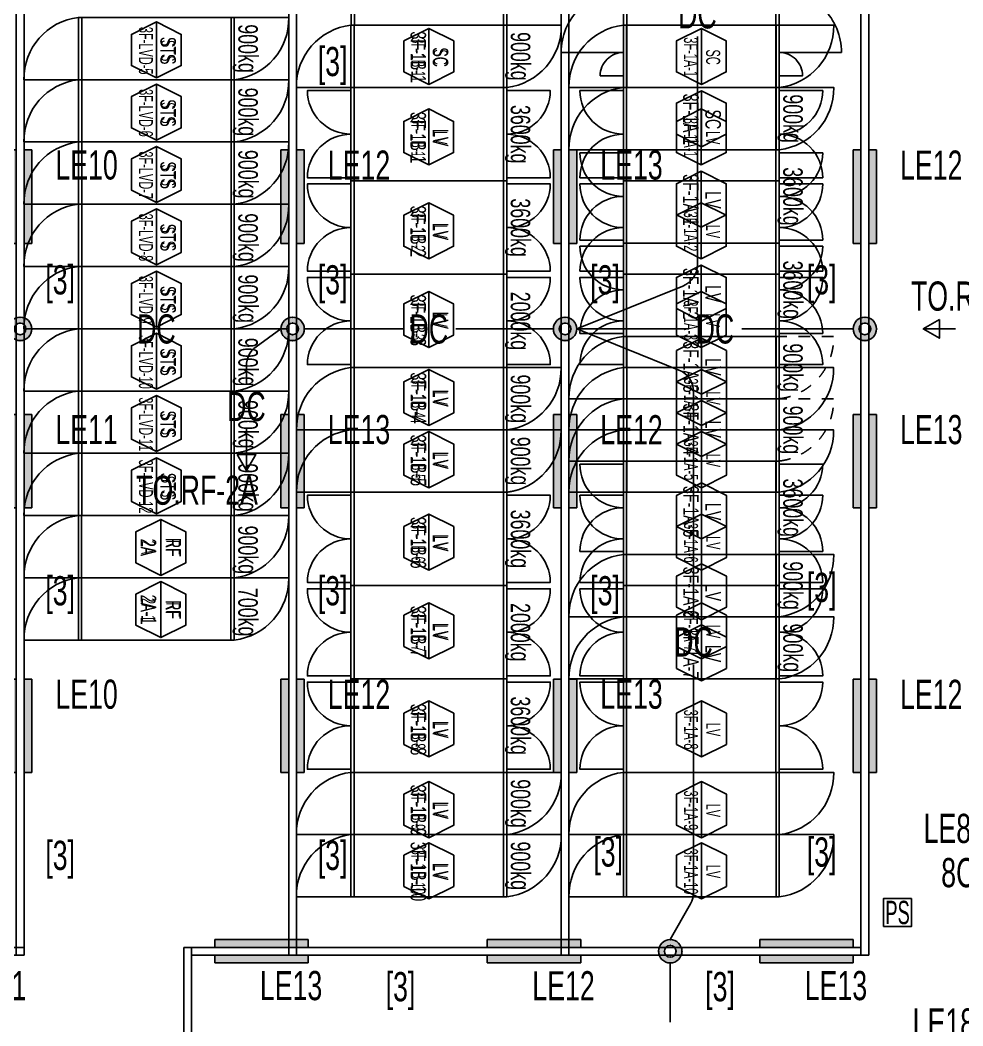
# Model space of a CAD drawing. Header units: millimetres. Extents: x 86947 to 500447, y -530175 to 1059536.
# Drawn here: x 122703 to 134813, y 483048 to 495971 of the extents above; entities that cross this region are included whole.
import ezdxf
from ezdxf.enums import TextEntityAlignment as Align

# ---------------------------------------------------------------- set-up
doc = ezdxf.new("R2010")
doc.units = ezdxf.units.MM
doc.header["$LTSCALE"] = 150
doc.linetypes.add('D1', pattern=[3, 1, -1, 1])
for name, color, linetype in [('------03 Lighting Fixture', 3, 'Continuous'), ('------04 Lighting Switch', 2, 'Continuous'), ('-----25 Emergency Lighting Embeded Wire in Ceiling or Wall', 1, 'Continuous'), ('-----28 Race Way', 1, 'Continuous'), ('-----33 Equipment', 5, 'Continuous'), ('-----36 Dimension', 1, 'Continuous')]:
    doc.layers.add(name, color=color, linetype=linetype)
doc.styles.add('ELEC', font='Dotum.ttf')

# ---------------------------------------------------------------- blocks, each defined once
blk = doc.blocks.new('D01')
at = {"linetype": 'Continuous'}
blk.add_circle((0, 0), 150, dxfattribs=at)
for p in [(0, 150), (-150, 0), (150, 0), (0, -150)]:
    blk.add_point(p)
blk = doc.blocks.new('E01')
h = blk.add_hatch(color=256)
edge = h.paths.add_edge_path(flags=17)
edge.add_arc((0, 0), 75, 0, 360)
edge = h.paths.add_edge_path()
edge.add_arc((0, 0), 150, 0, 360)
blk.add_blockref('D01', (0, 0))
at = {"xscale": 0.5, "yscale": 0.5, "zscale": 0.5}
blk.add_blockref('D01', (0, 0), dxfattribs=at)
blk = doc.blocks.new('*U16')
blk.add_lwpolyline([(150, 0), (-150, 0), (-150, -300), (150, -300)], close=True)
at = {"style": 'ELEC', "width": 0.6}
blk.add_text('PS', height=250, dxfattribs=at).set_placement((0, -150), align=Align.MIDDLE)
blk = doc.blocks.new('E17')
h = blk.add_hatch(color=256)
h.paths.add_polyline_path([(600, 100), (-600, 100), (-600, 0), (600, 0)])
h.paths.add_polyline_path([(600, -100), (-600, -100), (-600, -200), (600, -200)])
for p, q in [((-600, 100), (600, 100)), ((-600, 100), (-600, 0)), ((600, 100), (600, 0)), ((600, 100), (600, 0)), ((-600, -100), (-600, -200)), ((600, -100), (600, -200)), ((-600, -200), (600, -200))]:
    blk.add_line(p, q)
blk = doc.blocks.new('1234')
at = {"layer": '-----33 Equipment'}
for p, q in [((379296, 674105), (379296, 676605)), ((381210, 674105), (381210, 676605)), ((382796, 674105), (382796, 676605)), ((384710, 674105), (384710, 676605)), ((375794, 673405), (375794, 674205)), ((377714, 673405), (377714, 674205)), ((379294, 673305), (379294, 674105)), ((381214, 673305), (381214, 674105)), ((382794, 673305), (382794, 674105)), ((384714, 673305), (384714, 674105)), ((375794, 672605), (375794, 673405)), ((377714, 672605), (377714, 673405)), ((379293, 673305), (379293, 672105)), ((381211, 673305), (381211, 672105)), ((382793, 673305), (382793, 672105)), ((384711, 673305), (384711, 672105)), ((375794, 671805), (375794, 672605)), ((377714, 671805), (377714, 672605)), ((379293, 672105), (379293, 670905)), ((381211, 672105), (381211, 670905)), ((382793, 672105), (382793, 670905)), ((384711, 672105), (384711, 670905)), ((375794, 671005), (375794, 671805)), ((377714, 671005), (377714, 671805)), ((375794, 670205), (375794, 671005)), ((377714, 670205), (377714, 671005)), ((379293, 670905), (379293, 669705)), ((381211, 670905), (381211, 669705)), ((382793, 670905), (382793, 669705)), ((384711, 670905), (384711, 669705)), ((375794, 669405), (375794, 670205)), ((377714, 669405), (377714, 670205)), ((379295, 668905), (379295, 669705)), ((381213, 668905), (381213, 669705)), ((382795, 668905), (382795, 669705)), ((384713, 668905), (384713, 669705)), ((375794, 668605), (375794, 669405)), ((377714, 668605), (377714, 669405)), ((379295, 668105), (379295, 668905)), ((381213, 668105), (381213, 668905)), ((382795, 668105), (382795, 668905)), ((384713, 668105), (384713, 668905)), ((375794, 667805), (375794, 668605)), ((377714, 667805), (377714, 668605)), ((379293, 668105), (379293, 666905)), ((381211, 668105), (381211, 666905)), ((382793, 668105), (382793, 666905)), ((384711, 668105), (384711, 666905)), ((375793, 667805), (375793, 667005)), ((377711, 667805), (377711, 667005)), ((375793, 667005), (375793, 666205)), ((377711, 667005), (377711, 666205)), ((379293, 666905), (379293, 665705)), ((381211, 666905), (381211, 665705)), ((382793, 666905), (382793, 665705)), ((384711, 666905), (384711, 665705)), ((379293, 665705), (379293, 664505)), ((381211, 665705), (381211, 664505)), ((382793, 665705), (382793, 664505)), ((384711, 665705), (384711, 664505)), ((379294, 663705), (379294, 664505)), ((381214, 663705), (381214, 664505)), ((382794, 663705), (382794, 664505)), ((384714, 663705), (384714, 664505)), ((379294, 662905), (379294, 663705)), ((381214, 662905), (381214, 663705)), ((382794, 662905), (382794, 663705)), ((384714, 662905), (384714, 663705))]:
    blk.add_line(p, q, dxfattribs=at)
at = {"layer": '-----33 Equipment', "elevation": 0}
for points in [[(379254, 674105), (379254, 676605), (381254, 676605), (381254, 674105)], [(377754, 673405), (377754, 674205), (375752, 674205), (375752, 673405)], [(381254, 673305), (381254, 674105), (379252, 674105), (379252, 673305)], [(377754, 672605), (377754, 673405), (375752, 673405), (375752, 672605)], [(379253, 673305), (379253, 672105), (381253, 672105), (381253, 673305)], [(377754, 671805), (377754, 672605), (375752, 672605), (375752, 671805)], [(379253, 672105), (379253, 670905), (381253, 670905), (381253, 672105)], [(377754, 671005), (377754, 671805), (375752, 671805), (375752, 671005)], [(377754, 670205), (377754, 671005), (375752, 671005), (375752, 670205)], [(379253, 670905), (379253, 669705), (381253, 669705), (381253, 670905)], [(377754, 669405), (377754, 670205), (375752, 670205), (375752, 669405)], [(381253, 668905), (381253, 669705), (379253, 669705), (379253, 668905)], [(377754, 668605), (377754, 669405), (375752, 669405), (375752, 668605)], [(381253, 668105), (381253, 668905), (379253, 668905), (379253, 668105)], [(377754, 667805), (377754, 668605), (375752, 668605), (375752, 667805)], [(379253, 668105), (379253, 666905), (381253, 666905), (381253, 668105)], [(375753, 667805), (375753, 667005), (377753, 667005), (377753, 667805)], [(375753, 667005), (375753, 666205), (377753, 666205), (377753, 667005)], [(379253, 666905), (379253, 665705), (381253, 665705), (381253, 666905)], [(379253, 665705), (379253, 664505), (381253, 664505), (381253, 665705)], [(381254, 663705), (381254, 664505), (379252, 664505), (379252, 663705)], [(381254, 662905), (381254, 663705), (379252, 663705), (379252, 662905)]]:
    blk.add_lwpolyline(points, close=True, dxfattribs=at)
at = {"layer": '-----33 Equipment'}
for points in [[(382754, 674105), (382754, 676605), (384754, 676605), (384754, 674105)], [(384754, 673305), (384754, 674105), (382752, 674105), (382752, 673305)], [(382753, 673305), (382753, 672105), (384753, 672105), (384753, 673305)], [(382753, 672105), (382753, 670905), (384753, 670905), (384753, 672105)], [(382753, 670905), (382753, 669705), (384753, 669705), (384753, 670905)], [(384753, 668905), (384753, 669705), (382753, 669705), (382753, 668905)], [(384753, 668105), (384753, 668905), (382753, 668905), (382753, 668105)], [(382753, 668105), (382753, 666905), (384753, 666905), (384753, 668105)], [(382753, 666905), (382753, 665705), (384753, 665705), (384753, 666905)], [(382753, 665705), (382753, 664505), (384753, 664505), (384753, 665705)], [(384754, 663705), (384754, 664505), (382752, 664505), (382752, 663705)], [(384754, 662905), (384754, 663705), (382752, 663705), (382752, 662905)]]:
    blk.add_lwpolyline(points, close=True, dxfattribs=at)
at = {"layer": '-----33 Equipment', "elevation": 0}
for points in [[(375752, 674205, 0.385743), (375052, 673405), (375752, 673405)], [(377754, 673405, 0.385743), (378454, 674205), (377754, 674205)], [(379252, 674105, 0.385743), (378552, 673305), (379252, 673305)], [(381254, 673305, 0.385743), (381954, 674105), (381254, 674105)], [(382752, 674105, 0.385743), (382052, 673305), (382752, 673305)], [(384754, 673305, 0.385743), (385454, 674105), (384754, 674105)], [(375752, 673405, 0.385743), (375052, 672605), (375752, 672605)], [(377754, 672605, 0.385743), (378454, 673405), (377754, 673405)], [(379253, 673265), (378693, 673265), (378693, 673265, 0.414214), (379253, 672705, 0.414214), (378693, 672145), (379253, 672145)], [(381253, 672145), (381813, 672145, 0.414214), (381253, 672705, 0.414214), (381813, 673265), (381253, 673265)], [(382753, 673265), (382193, 673265), (382193, 673265, 0.414214), (382753, 672705, 0.414214), (382193, 672145), (382753, 672145)], [(384753, 672145), (385313, 672145, 0.414214), (384753, 672705, 0.414214), (385313, 673265), (384753, 673265)], [(375752, 672605, 0.385743), (375052, 671805), (375752, 671805)], [(377754, 671805, 0.385743), (378454, 672605), (377754, 672605)], [(379253, 670945), (378693, 670945, -0.414214), (379253, 671505, -0.414214), (378693, 672065), (378693, 672065), (379253, 672065)], [(381253, 670945), (381813, 670945, 0.414214), (381253, 671505, 0.414214), (381813, 672065), (381253, 672065)], [(382753, 670945), (382193, 670945, -0.414214), (382753, 671505, -0.414214), (382193, 672065), (382193, 672065), (382753, 672065)], [(384753, 670945), (385313, 670945, 0.414214), (384753, 671505, 0.414214), (385313, 672065), (384753, 672065)], [(375752, 671805, 0.385743), (375052, 671005), (375752, 671005)], [(377754, 671005, 0.385743), (378454, 671805), (377754, 671805)], [(375752, 671005, 0.385743), (375052, 670205), (375752, 670205)], [(377754, 670205, 0.385743), (378454, 671005), (377754, 671005)], [(379253, 669745), (378693, 669745, -0.414214), (379253, 670305, -0.414214), (378693, 670865), (378693, 670865), (379253, 670865)], [(381253, 669745), (381813, 669745, 0.414214), (381253, 670305, 0.414214), (381813, 670865), (381253, 670865)], [(382753, 669745), (382193, 669745, -0.414214), (382753, 670305, -0.414214), (382193, 670865), (382193, 670865), (382753, 670865)], [(384753, 669745), (385313, 669745, 0.414214), (384753, 670305, 0.414214), (385313, 670865), (384753, 670865)], [(375752, 670205, 0.385743), (375052, 669405), (375752, 669405)], [(377754, 669405, 0.385743), (378454, 670205), (377754, 670205)], [(379253, 669705, 0.385743), (378553, 668905), (379253, 668905)], [(381253, 668905, 0.385743), (381953, 669705), (381253, 669705)], [(382753, 669705, 0.385743), (382053, 668905), (382753, 668905)], [(384753, 668905, 0.385743), (385453, 669705), (384753, 669705)], [(375752, 669405, 0.385743), (375052, 668605), (375752, 668605)], [(377754, 668605, 0.385743), (378454, 669405), (377754, 669405)], [(379253, 668905, 0.385743), (378553, 668105), (379253, 668105)], [(381253, 668105, 0.385743), (381953, 668905), (381253, 668905)], [(382753, 668905, 0.385743), (382053, 668105), (382753, 668105)], [(384753, 668105, 0.385743), (385453, 668905), (384753, 668905)], [(375752, 668605, 0.385743), (375052, 667805), (375752, 667805)], [(377754, 667805, 0.385743), (378454, 668605), (377754, 668605)], [(379253, 666945), (378693, 666945, -0.414214), (379253, 667505, -0.414214), (378693, 668065), (378693, 668065), (379253, 668065)], [(381253, 666945), (381813, 666945, 0.414214), (381253, 667505, 0.414214), (381813, 668065), (381253, 668065)], [(382753, 666945), (382193, 666945, -0.414214), (382753, 667505, -0.414214), (382193, 668065), (382193, 668065), (382753, 668065)], [(384753, 666945), (385313, 666945, 0.414214), (384753, 667505, 0.414214), (385313, 668065), (384753, 668065)], [(375753, 667805, 0.385743), (375053, 667005), (375753, 667005)], [(377753, 667005, 0.385743), (378453, 667805), (377753, 667805)], [(375753, 667005, 0.385743), (375053, 666205), (375753, 666205)], [(377753, 666205, 0.385743), (378453, 667005), (377753, 667005)], [(379253, 665745), (378693, 665745, -0.414214), (379253, 666305, -0.414214), (378693, 666865), (378693, 666865), (379253, 666865)], [(381253, 665745), (381813, 665745, 0.414214), (381253, 666305, 0.414214), (381813, 666865), (381253, 666865)], [(382753, 665745), (382193, 665745, -0.414214), (382753, 666305, -0.414214), (382193, 666865), (382193, 666865), (382753, 666865)], [(384753, 665745), (385313, 665745, 0.414214), (384753, 666305, 0.414214), (385313, 666865), (384753, 666865)], [(379253, 664545), (378693, 664545, -0.414214), (379253, 665105, -0.414214), (378693, 665665), (378693, 665665), (379253, 665665)], [(381253, 664545), (381813, 664545, 0.414214), (381253, 665105, 0.414214), (381813, 665665), (381253, 665665)], [(382753, 664545), (382193, 664545, -0.414214), (382753, 665105, -0.414214), (382193, 665665), (382193, 665665), (382753, 665665)], [(384753, 664545), (385313, 664545, 0.414214), (384753, 665105, 0.414214), (385313, 665665), (384753, 665665)], [(379252, 664505, 0.385743), (378552, 663705), (379252, 663705)], [(381254, 663705, 0.385743), (381954, 664505), (381254, 664505)], [(382752, 664505, 0.385743), (382052, 663705), (382752, 663705)], [(384754, 663705, 0.385743), (385454, 664505), (384754, 664505)], [(381254, 662905, 0.385743), (381954, 663705), (381254, 663705)], [(382752, 663705, 0.385743), (382052, 662905), (382752, 662905)], [(384754, 662905, 0.385743), (385454, 663705), (384754, 663705)]]:
    blk.add_lwpolyline(points, format="xyb", dxfattribs=at)
for points in [[(376753, 673427), (376753, 674147), (377073, 673987), (377073, 673586), (376753, 673427), (376433, 673586), (376433, 673987), (376753, 674147)], [(380252, 673344), (380252, 674064), (380572, 673904), (380572, 673504), (380252, 673344), (379932, 673504), (379932, 673904), (380252, 674064)], [(383754, 673344), (383754, 674064), (384074, 673904), (384074, 673504), (383754, 673344), (383434, 673504), (383434, 673904), (383754, 674064)], [(376753, 672627), (376753, 673347), (377073, 673187), (377073, 672786), (376753, 672627), (376433, 672786), (376433, 673187), (376753, 673347)], [(380251, 672309), (380251, 673029), (380571, 672869), (380571, 672468), (380251, 672309), (379931, 672468), (379931, 672869), (380251, 673029)], [(383753, 672309), (383753, 673029), (384073, 672869), (384073, 672468), (383753, 672309), (383433, 672468), (383433, 672869), (383753, 673029)], [(376753, 671827), (376753, 672547), (377073, 672387), (377073, 671986), (376753, 671827), (376433, 671986), (376433, 672387), (376753, 672547)], [(376753, 671027), (376753, 671747), (377073, 671587), (377073, 671186), (376753, 671027), (376433, 671186), (376433, 671587), (376753, 671747)], [(380251, 671104), (380251, 671824), (380571, 671664), (380571, 671264), (380251, 671104), (379931, 671264), (379931, 671664), (380251, 671824)], [(383753, 671104), (383753, 671824), (384073, 671664), (384073, 671264), (383753, 671104), (383433, 671264), (383433, 671664), (383753, 671824)], [(376753, 670227), (376753, 670947), (377073, 670787), (377073, 670386), (376753, 670227), (376433, 670386), (376433, 670787), (376753, 670947)], [(380251, 669963), (380251, 670683), (380571, 670524), (380571, 670123), (380251, 669963), (379931, 670123), (379931, 670524), (380251, 670683)], [(383753, 669963), (383753, 670683), (384073, 670524), (384073, 670123), (383753, 669963), (383433, 670123), (383433, 670524), (383753, 670683)], [(376753, 669427), (376753, 670147), (377073, 669987), (377073, 669586), (376753, 669427), (376433, 669586), (376433, 669987), (376753, 670147)], [(380253, 668963), (380253, 669683), (380573, 669524), (380573, 669123), (380253, 668963), (379933, 669123), (379933, 669524), (380253, 669683)], [(383755, 668963), (383755, 669683), (384075, 669524), (384075, 669123), (383755, 668963), (383435, 669123), (383435, 669524), (383755, 669683)], [(376753, 668627), (376753, 669347), (377073, 669187), (377073, 668786), (376753, 668627), (376433, 668786), (376433, 669187), (376753, 669347)], [(380253, 668163), (380253, 668883), (380573, 668724), (380573, 668323), (380253, 668163), (379933, 668323), (379933, 668724), (380253, 668883)], [(383755, 668163), (383755, 668883), (384075, 668724), (384075, 668323), (383755, 668163), (383435, 668323), (383435, 668724), (383755, 668883)], [(376753, 667827), (376753, 668547), (377073, 668387), (377073, 667986), (376753, 667827), (376433, 667986), (376433, 668387), (376753, 668547)], [(376811, 667756), (376811, 667036), (376491, 667196), (376491, 667596), (376811, 667756), (377131, 667596), (377131, 667196), (376811, 667036)], [(380253, 667104), (380253, 667824), (380573, 667664), (380573, 667264), (380253, 667104), (379933, 667264), (379933, 667664), (380253, 667824)], [(383755, 667104), (383755, 667824), (384075, 667664), (384075, 667264), (383755, 667104), (383435, 667264), (383435, 667664), (383755, 667824)], [(376811, 666956), (376811, 666236), (376491, 666396), (376491, 666796), (376811, 666956), (377131, 666796), (377131, 666396), (376811, 666236)], [(380253, 665963), (380253, 666683), (380573, 666524), (380573, 666123), (380253, 665963), (379933, 666123), (379933, 666524), (380253, 666683)], [(383755, 665963), (383755, 666683), (384075, 666524), (384075, 666123), (383755, 665963), (383435, 666123), (383435, 666524), (383755, 666683)], [(380253, 664704), (380253, 665424), (380573, 665264), (380573, 664864), (380253, 664704), (379933, 664864), (379933, 665264), (380253, 665424)], [(383755, 664704), (383755, 665424), (384075, 665264), (384075, 664864), (383755, 664704), (383435, 664864), (383435, 665264), (383755, 665424)], [(380253, 663666), (380253, 664386), (380573, 664227), (380573, 663826), (380253, 663666), (379933, 663826), (379933, 664227), (380253, 664386)], [(383755, 663666), (383755, 664386), (384075, 664227), (384075, 663826), (383755, 663666), (383435, 663826), (383435, 664227), (383755, 664386)], [(380253, 662880), (380253, 663600), (380573, 663441), (380573, 663040), (380253, 662880), (379933, 663040), (379933, 663441), (380253, 663600)], [(383755, 662880), (383755, 663600), (384075, 663441), (384075, 663040), (383755, 662880), (383435, 663040), (383435, 663441), (383755, 663600)]]:
    blk.add_lwpolyline(points, dxfattribs=at)
at = {"layer": '-----33 Equipment', "style": 'ELEC', "width": 0.6}
for s, p in [('3F-LVD-5', (376619, 673778, 0)), ('3F-1B-1', (380118, 673695)), ('3F-1A-1', (383620, 673695)), ('STS', (376904, 673778, 0)), ('SC', (380403, 673695)), ('SC', (383905, 673695)), ('3F-LVD-6', (376619, 672978, 0)), ('STS', (376904, 672978, 0)), ('3F-1B-1', (380117, 672660)), ('3F-1A-1', (383619, 672660)), ('LV', (380402, 672660)), ('LV', (383904, 672660)), ('3F-LVD-7', (376619, 672178, 0)), ('STS', (376904, 672178, 0)), ('3F-LVD-8', (376619, 671378, 0)), ('3F-1B-2', (380117, 671455)), ('3F-1A-2', (383619, 671455)), ('STS', (376904, 671378, 0)), ('LV', (380402, 671455)), ('LV', (383904, 671455)), ('3F-LVD-9', (376619, 670578, 0)), ('STS', (376904, 670578, 0)), ('3F-1B-3', (380117, 670314)), ('3F-1A-3', (383619, 670314)), ('LV', (380402, 670314)), ('LV', (383904, 670314)), ('3F-LVD-10', (376619, 669778, 0)), ('STS', (376904, 669778, 0)), ('3F-1B-4', (380119, 669314)), ('3F-1A-4', (383621, 669314)), ('3F-LVD-11', (376619, 668978, 0)), ('LV', (380404, 669314)), ('LV', (383906, 669314)), ('STS', (376904, 668978, 0)), ('3F-1B-5', (380119, 668514)), ('3F-1A-5', (383621, 668514)), ('3F-LVD-12', (376619, 668178, 0)), ('LV', (380404, 668514)), ('LV', (383906, 668514)), ('STS', (376904, 668178, 0)), ('3F-1B-6', (380119, 667455)), ('3F-1A-6', (383621, 667455)), ('2A', (376651, 667396, 0)), ('RF', (376971, 667396, 0)), ('LV', (380404, 667455)), ('LV', (383906, 667455)), ('2A-1', (376651, 666596, 0)), ('RF', (376971, 666596, 0)), ('3F-1B-7', (380119, 666314)), ('3F-1A-7', (383621, 666314)), ('LV', (380404, 666314)), ('LV', (383906, 666314)), ('3F-1B-8', (380119, 665055)), ('3F-1A-8', (383621, 665055)), ('LV', (380404, 665055)), ('LV', (383906, 665055)), ('3F-1B-9', (380119, 664017)), ('3F-1A-9', (383621, 664017)), ('LV', (380404, 664017)), ('LV', (383906, 664017)), ('3F-1B-10', (380119, 663231)), ('3F-1A-10', (383621, 663231)), ('LV', (380404, 663231)), ('LV', (383906, 663231))]:
    blk.add_text(s, height=180, rotation=270, dxfattribs=at).set_placement(p, align=Align.MIDDLE_CENTER)
blk = doc.blocks.new('O07')
blk.add_lwpolyline([(0, -100), (173, 0), (0, 100)], close=True)
blk = doc.blocks.new('전기실 장비배치')
at = {"layer": '-----33 Equipment'}
for p, q in [((126996, 495905), (126996, 498405)), ((128910, 495905), (128910, 498405)), ((130496, 495105), (130496, 497605)), ((132410, 495105), (132410, 497605)), ((123494, 495205, 0), (123494, 496005, 0)), ((125414, 495205, 0), (125414, 496005, 0)), ((126994, 495105), (126994, 495905)), ((128914, 495105), (128914, 495905)), ((123494, 494405, 0), (123494, 495205, 0)), ((125414, 494405, 0), (125414, 495205, 0)), ((126993, 495105), (126993, 493905)), ((128911, 495105), (128911, 493905)), ((130494, 494305), (130494, 495105)), ((132414, 494305), (132414, 495105)), ((123494, 493605, 0), (123494, 494405, 0)), ((125414, 493605, 0), (125414, 494405, 0)), ((130493, 494305), (130493, 493105)), ((132411, 494305), (132411, 493105)), ((126993, 493905), (126993, 492705)), ((128911, 493905), (128911, 492705)), ((123494, 492805, 0), (123494, 493605, 0)), ((125414, 492805, 0), (125414, 493605, 0)), ((130493, 493105), (130493, 491905)), ((132411, 493105), (132411, 491905)), ((123494, 492005, 0), (123494, 492805, 0)), ((125414, 492005, 0), (125414, 492805, 0)), ((126993, 492705), (126993, 491505)), ((128911, 492705), (128911, 491505)), ((123494, 491205, 0), (123494, 492005, 0)), ((125414, 491205, 0), (125414, 492005, 0)), ((130495, 491105, 0), (130495, 491905, 0)), ((132413, 491105, 0), (132413, 491905, 0)), ((126995, 490705), (126995, 491505)), ((128913, 490705), (128913, 491505)), ((123494, 490405, 0), (123494, 491205, 0)), ((125414, 490405, 0), (125414, 491205, 0)), ((130495, 490305, 0), (130495, 491105, 0)), ((132413, 490305, 0), (132413, 491105, 0)), ((126995, 489905), (126995, 490705)), ((128913, 489905), (128913, 490705)), ((123494, 489605, 0), (123494, 490405, 0)), ((125414, 489605, 0), (125414, 490405, 0)), ((130493, 490305, 0), (130493, 489105, 0)), ((132411, 490305, 0), (132411, 489105, 0)), ((126993, 489905), (126993, 488705)), ((128911, 489905), (128911, 488705)), ((123493, 489605, 0), (123493, 488805, 0)), ((125411, 489605, 0), (125411, 488805, 0)), ((130494, 488305, 0), (130494, 489105, 0)), ((132414, 488305, 0), (132414, 489105, 0)), ((123493, 488805, 0), (123493, 488005, 0)), ((125411, 488805, 0), (125411, 488005, 0)), ((126993, 488705), (126993, 487505)), ((128911, 488705), (128911, 487505)), ((130494, 487505, 0), (130494, 488305, 0)), ((132414, 487505, 0), (132414, 488305, 0)), ((126993, 487505), (126993, 486305)), ((128911, 487505), (128911, 486305)), ((126994, 485505), (126994, 486305)), ((128914, 485505), (128914, 486305)), ((126994, 484705), (126994, 485505)), ((128914, 484705), (128914, 485505))]:
    blk.add_line(p, q, dxfattribs=at)
at = {"layer": '-----33 Equipment', "elevation": 0}
for points in [[(126954, 495905), (126954, 498405), (128954, 498405), (128954, 495905)], [(130454, 495105), (130454, 497605), (132454, 497605), (132454, 495105)], [(125454, 495205), (125454, 496005), (123452, 496005), (123452, 495205)], [(128954, 495105), (128954, 495905), (126952, 495905), (126952, 495105)], [(125454, 494405), (125454, 495205), (123452, 495205), (123452, 494405)], [(126953, 495105), (126953, 493905), (128953, 493905), (128953, 495105)], [(132454, 494305), (132454, 495105), (130452, 495105), (130452, 494305)], [(125454, 493605), (125454, 494405), (123452, 494405), (123452, 493605)], [(130453, 494305), (130453, 493105), (132453, 493105), (132453, 494305)], [(126953, 493905), (126953, 492705), (128953, 492705), (128953, 493905)], [(125454, 492805), (125454, 493605), (123452, 493605), (123452, 492805)], [(130453, 493105), (130453, 491905), (132453, 491905), (132453, 493105)], [(125454, 492005), (125454, 492805), (123452, 492805), (123452, 492005)], [(126953, 492705), (126953, 491505), (128953, 491505), (128953, 492705)], [(125454, 491205), (125454, 492005), (123452, 492005), (123452, 491205)], [(132453, 491105), (132453, 491905), (130453, 491905), (130453, 491105)], [(128953, 490705), (128953, 491505), (126953, 491505), (126953, 490705)], [(125454, 490405), (125454, 491205), (123452, 491205), (123452, 490405)], [(132453, 490305), (132453, 491105), (130453, 491105), (130453, 490305)], [(128953, 489905), (128953, 490705), (126953, 490705), (126953, 489905)], [(125454, 489605), (125454, 490405), (123452, 490405), (123452, 489605)], [(130453, 490305), (130453, 489105), (132453, 489105), (132453, 490305)], [(126953, 489905), (126953, 488705), (128953, 488705), (128953, 489905)], [(123453, 489605), (123453, 488805), (125453, 488805), (125453, 489605)], [(132454, 488305), (132454, 489105), (130452, 489105), (130452, 488305)], [(123453, 488805), (123453, 488005), (125453, 488005), (125453, 488805)], [(126953, 488705), (126953, 487505), (128953, 487505), (128953, 488705)], [(132454, 487505), (132454, 488305), (130452, 488305), (130452, 487505)], [(126953, 487505), (126953, 486305), (128953, 486305), (128953, 487505)], [(128954, 485505), (128954, 486305), (126952, 486305), (126952, 485505)], [(128954, 484705), (128954, 485505), (126952, 485505), (126952, 484705)]]:
    blk.add_lwpolyline(points, close=True, dxfattribs=at)
for points in [[(130454, 495255), (130154, 495255, -0.414214), (130454, 495555), (129654, 495555, -0.414214), (130454, 496355, -0.414214), (129654, 497155), (130454, 497155, -0.414214), (130154, 497455), (130454, 497455)], [(132454, 495255), (132754, 495255, 0.414214), (132454, 495555), (133254, 495555, 0.414214), (132454, 496355, 0.414214), (133254, 497155), (132454, 497155, 0.414214), (132754, 497455), (132454, 497455)], [(123452, 496005, 0.385743), (122752, 495205), (123452, 495205)], [(125454, 495205, 0.385743), (126154, 496005), (125454, 496005)], [(123452, 495205, 0.385743), (122752, 494405), (123452, 494405)], [(125454, 494405, 0.385743), (126154, 495205), (125454, 495205)], [(130452, 495105, 0.385743), (129752, 494305), (130452, 494305)], [(132454, 494305, 0.385743), (133154, 495105), (132454, 495105)], [(123452, 494405, 0.385743), (122752, 493605), (123452, 493605)], [(125454, 493605, 0.385743), (126154, 494405), (125454, 494405)], [(130453, 494265), (129893, 494265), (129893, 494265, 0.414214), (130453, 493705, 0.414214), (129893, 493145), (130453, 493145)], [(132453, 493145), (133013, 493145, 0.414214), (132453, 493705, 0.414214), (133013, 494265), (132453, 494265)], [(123452, 493605, 0.385743), (122752, 492805), (123452, 492805)], [(125454, 492805, 0.385743), (126154, 493605), (125454, 493605)], [(130453, 491945), (129893, 491945, -0.414214), (130453, 492505, -0.414214), (129893, 493065), (129893, 493065), (130453, 493065)], [(132453, 491945), (133013, 491945, 0.414214), (132453, 492505, 0.414214), (133013, 493065), (132453, 493065)], [(123452, 492805, 0.385743), (122752, 492005), (123452, 492005)], [(125454, 492005, 0.385743), (126154, 492805), (125454, 492805)], [(123452, 492005, 0.385743), (122752, 491205), (123452, 491205)], [(125454, 491205, 0.385743), (126154, 492005), (125454, 492005)], [(130453, 491905, 0.385743), (129753, 491105), (130453, 491105)], [(123452, 491205, 0.385743), (122752, 490405), (123452, 490405)], [(125454, 490405, 0.385743), (126154, 491205), (125454, 491205)], [(130453, 491105, 0.385743), (129753, 490305), (130453, 490305)], [(123452, 490405, 0.385743), (122752, 489605), (123452, 489605)], [(125454, 489605, 0.385743), (126154, 490405), (125454, 490405)], [(130453, 489145), (129893, 489145, -0.414214), (130453, 489705, -0.414214), (129893, 490265), (129893, 490265), (130453, 490265)], [(132453, 489145), (133013, 489145, 0.414214), (132453, 489705, 0.414214), (133013, 490265), (132453, 490265)], [(123453, 489605, 0.385743), (122753, 488805), (123453, 488805)], [(125453, 488805, 0.385743), (126153, 489605), (125453, 489605)], [(130452, 489105, 0.385743), (129752, 488305), (130452, 488305)], [(132454, 488305, 0.385743), (133154, 489105), (132454, 489105)], [(123453, 488805, 0.385743), (122753, 488005), (123453, 488005)], [(125453, 488005, 0.385743), (126153, 488805), (125453, 488805)], [(130452, 488305, 0.385743), (129752, 487505), (130452, 487505)], [(132454, 487505, 0.385743), (133154, 488305), (132454, 488305)]]:
    blk.add_lwpolyline(points, format="xyb", dxfattribs=at)
for points in [[(124453, 495227), (124453, 495947), (124773, 495787), (124773, 495386), (124453, 495227), (124133, 495386), (124133, 495787), (124453, 495947)], [(124453, 494427), (124453, 495147), (124773, 494987), (124773, 494586), (124453, 494427), (124133, 494586), (124133, 494987), (124453, 495147)], [(131454, 494344), (131454, 495064), (131774, 494904), (131774, 494504), (131454, 494344), (131134, 494504), (131134, 494904), (131454, 495064)], [(124453, 493627), (124453, 494347), (124773, 494187), (124773, 493786), (124453, 493627), (124133, 493786), (124133, 494187), (124453, 494347)], [(131453, 493309), (131453, 494029), (131773, 493869), (131773, 493468), (131453, 493309), (131133, 493468), (131133, 493869), (131453, 494029)], [(124453, 492827), (124453, 493547), (124773, 493387), (124773, 492986), (124453, 492827), (124133, 492986), (124133, 493387), (124453, 493547)], [(124453, 492027), (124453, 492747), (124773, 492587), (124773, 492186), (124453, 492027), (124133, 492186), (124133, 492587), (124453, 492747)], [(131453, 492104), (131453, 492824), (131773, 492664), (131773, 492264), (131453, 492104), (131133, 492264), (131133, 492664), (131453, 492824)], [(124453, 491227), (124453, 491947), (124773, 491787), (124773, 491386), (124453, 491227), (124133, 491386), (124133, 491787), (124453, 491947)], [(131455, 491163), (131455, 491883), (131775, 491724), (131775, 491323), (131455, 491163), (131135, 491323), (131135, 491724), (131455, 491883)], [(124453, 490427), (124453, 491147), (124773, 490987), (124773, 490586), (124453, 490427), (124133, 490586), (124133, 490987), (124453, 491147)], [(131455, 490363), (131455, 491083), (131775, 490924), (131775, 490523), (131455, 490363), (131135, 490523), (131135, 490924), (131455, 491083)], [(124453, 489627), (124453, 490347), (124773, 490187), (124773, 489786), (124453, 489627), (124133, 489786), (124133, 490187), (124453, 490347)], [(131455, 489304), (131455, 490024), (131775, 489864), (131775, 489464), (131455, 489304), (131135, 489464), (131135, 489864), (131455, 490024)], [(124511, 489556), (124511, 488836), (124191, 488996), (124191, 489396), (124511, 489556), (124831, 489396), (124831, 488996), (124511, 488836)], [(131455, 488266), (131455, 488986), (131775, 488827), (131775, 488426), (131455, 488266), (131135, 488426), (131135, 488827), (131455, 488986)], [(124511, 488756), (124511, 488036), (124191, 488196), (124191, 488596), (124511, 488756), (124831, 488596), (124831, 488196), (124511, 488036)], [(131455, 487480), (131455, 488200), (131775, 488041), (131775, 487640), (131455, 487480), (131135, 487640), (131135, 488041), (131455, 488200)]]:
    blk.add_lwpolyline(points, dxfattribs=at)
at = {"layer": '-----33 Equipment'}
for points in [[(126952, 495905, 0.385743), (126252, 495105), (126952, 495105)], [(128954, 495105, 0.385743), (129654, 495905), (128954, 495905)], [(126953, 495065), (126393, 495065), (126393, 495065, 0.414214), (126953, 494505, 0.414214), (126393, 493945), (126953, 493945)], [(128953, 493945), (129513, 493945, 0.414214), (128953, 494505, 0.414214), (129513, 495065), (128953, 495065)], [(126953, 492745), (126393, 492745, -0.414214), (126953, 493305, -0.414214), (126393, 493865), (126393, 493865), (126953, 493865)], [(128953, 492745), (129513, 492745, 0.414214), (128953, 493305, 0.414214), (129513, 493865), (128953, 493865)], [(126953, 491545), (126393, 491545, -0.414214), (126953, 492105, -0.414214), (126393, 492665), (126393, 492665), (126953, 492665)], [(128953, 491545), (129513, 491545, 0.414214), (128953, 492105, 0.414214), (129513, 492665), (128953, 492665)], [(126953, 491505, 0.385743), (126253, 490705), (126953, 490705)], [(126953, 490705, 0.385743), (126253, 489905), (126953, 489905)], [(126953, 488745), (126393, 488745, -0.414214), (126953, 489305, -0.414214), (126393, 489865), (126393, 489865), (126953, 489865)], [(128953, 488745), (129513, 488745, 0.414214), (128953, 489305, 0.414214), (129513, 489865), (128953, 489865)], [(126953, 487545), (126393, 487545, -0.414214), (126953, 488105, -0.414214), (126393, 488665), (126393, 488665), (126953, 488665)], [(128953, 487545), (129513, 487545, 0.414214), (128953, 488105, 0.414214), (129513, 488665), (128953, 488665)], [(126953, 486345), (126393, 486345, -0.414214), (126953, 486905, -0.414214), (126393, 487465), (126393, 487465), (126953, 487465)], [(128953, 486345), (129513, 486345, 0.414214), (128953, 486905, 0.414214), (129513, 487465), (128953, 487465)], [(126952, 486305, 0.385743), (126252, 485505), (126952, 485505)], [(128954, 485505, 0.385743), (129654, 486305), (128954, 486305)], [(126952, 485505, 0.385743), (126252, 484705), (126952, 484705)], [(128954, 484705, 0.385743), (129654, 485505), (128954, 485505)]]:
    blk.add_lwpolyline(points, format="xyb", dxfattribs=at)
for points in [[(127952, 495144), (127952, 495864), (128272, 495704), (128272, 495304), (127952, 495144), (127632, 495304), (127632, 495704), (127952, 495864)], [(127951, 494109), (127951, 494829), (128271, 494669), (128271, 494268), (127951, 494109), (127631, 494268), (127631, 494669), (127951, 494829)], [(127951, 492904), (127951, 493624), (128271, 493464), (128271, 493064), (127951, 492904), (127631, 493064), (127631, 493464), (127951, 493624)], [(127951, 491763), (127951, 492483), (128271, 492324), (128271, 491923), (127951, 491763), (127631, 491923), (127631, 492324), (127951, 492483)], [(127953, 490763), (127953, 491483), (128273, 491324), (128273, 490923), (127953, 490763), (127633, 490923), (127633, 491324), (127953, 491483)], [(127953, 489963), (127953, 490683), (128273, 490524), (128273, 490123), (127953, 489963), (127633, 490123), (127633, 490524), (127953, 490683)], [(127953, 488904), (127953, 489624), (128273, 489464), (128273, 489064), (127953, 488904), (127633, 489064), (127633, 489464), (127953, 489624)], [(127953, 487763), (127953, 488483), (128273, 488324), (128273, 487923), (127953, 487763), (127633, 487923), (127633, 488324), (127953, 488483)], [(127953, 486504), (127953, 487224), (128273, 487064), (128273, 486664), (127953, 486504), (127633, 486664), (127633, 487064), (127953, 487224)], [(127953, 485466), (127953, 486186), (128273, 486027), (128273, 485626), (127953, 485466), (127633, 485626), (127633, 486027), (127953, 486186)], [(127953, 484680), (127953, 485400), (128273, 485241), (128273, 484840), (127953, 484680), (127633, 484840), (127633, 485241), (127953, 485400)]]:
    blk.add_lwpolyline(points, dxfattribs=at)
at = {"layer": '-----33 Equipment', "linetype": 'D1', "elevation": 0}
for points in [[(132453, 491105, 0.385743), (133153, 491905), (132453, 491905)], [(132453, 490305, 0.385743), (133153, 491105), (132453, 491105)]]:
    blk.add_lwpolyline(points, format="xyb", dxfattribs=at)
at = {"layer": '-----33 Equipment', "linetype": 'D1'}
for points in [[(128953, 490705, 0.385743), (129653, 491505), (128953, 491505)], [(128953, 489905, 0.385743), (129653, 490705), (128953, 490705)]]:
    blk.add_lwpolyline(points, format="xyb", dxfattribs=at)
at = {"layer": '-----33 Equipment', "style": 'ELEC'}
for s, height, width, p in [('3F-LVD-5', 180, 0.6, (124319, 495578, 0)), ('STS', 200, 0.7, (124604, 495578, 0)), ('3F-1B-1', 200, 0.7, (127818, 495495)), ('SC', 200, 0.7, (128103, 495495)), ('3F-LVD-6', 180, 0.6, (124319, 494778, 0)), ('STS', 200, 0.7, (124604, 494778, 0)), ('3F-1A-1', 200, 0.7, (131320, 494695)), ('SC', 200, 0.7, (131605, 494695)), ('3F-1B-1', 200, 0.7, (127817, 494460)), ('LV', 200, 0.7, (128102, 494460)), ('3F-LVD-7', 180, 0.6, (124319, 493978, 0)), ('STS', 200, 0.7, (124604, 493978, 0)), ('3F-1A-1', 200, 0.7, (131319, 493660)), ('LV', 200, 0.7, (131604, 493660)), ('3F-1B-2', 200, 0.7, (127817, 493255)), ('3F-LVD-8', 180, 0.6, (124319, 493178, 0)), ('STS', 200, 0.7, (124604, 493178, 0)), ('LV', 200, 0.7, (128102, 493255)), ('3F-1A-2', 200, 0.7, (131319, 492455)), ('3F-LVD-9', 180, 0.6, (124319, 492378, 0)), ('STS', 200, 0.7, (124604, 492378, 0)), ('LV', 200, 0.7, (131604, 492455)), ('3F-1B-3', 200, 0.7, (127817, 492114)), ('LV', 200, 0.7, (128102, 492114)), ('3F-LVD-10', 180, 0.6, (124319, 491578, 0)), ('STS', 200, 0.7, (124604, 491578, 0)), ('3F-1A-3', 200, 0.7, (131321, 491514, 0)), ('LV', 200, 0.7, (131606, 491514, 0)), ('3F-1B-4', 200, 0.7, (127819, 491114)), ('LV', 200, 0.7, (128104, 491114)), ('3F-LVD-11', 180, 0.6, (124319, 490778, 0)), ('STS', 200, 0.7, (124604, 490778, 0)), ('3F-1A-4', 200, 0.7, (131321, 490714, 0)), ('LV', 200, 0.7, (131606, 490714, 0)), ('3F-1B-5', 200, 0.7, (127819, 490314)), ('3F-LVD-12', 180, 0.6, (124319, 489978, 0)), ('LV', 200, 0.7, (128104, 490314)), ('STS', 200, 0.7, (124604, 489978, 0)), ('3F-1A-5', 200, 0.7, (131321, 489655, 0)), ('LV', 200, 0.7, (131606, 489655, 0)), ('3F-1B-6', 200, 0.7, (127819, 489255)), ('2A', 200, 0.7, (124351, 489196, 0)), ('RF', 200, 0.7, (124671, 489196, 0)), ('LV', 200, 0.7, (128104, 489255)), ('3F-1A-6', 200, 0.7, (131321, 488617, 0)), ('LV', 200, 0.7, (131606, 488617, 0)), ('2A-1', 200, 0.7, (124351, 488396, 0)), ('RF', 200, 0.7, (124671, 488396, 0)), ('3F-1B-7', 200, 0.7, (127819, 488114)), ('LV', 200, 0.7, (128104, 488114)), ('3F-1A-7', 200, 0.7, (131321, 487831, 0)), ('LV', 200, 0.7, (131606, 487831, 0)), ('3F-1B-8', 200, 0.7, (127819, 486855)), ('LV', 200, 0.7, (128104, 486855)), ('3F-1B-9', 200, 0.7, (127819, 485817)), ('LV', 200, 0.7, (128104, 485817)), ('3F-1B-10', 200, 0.7, (127819, 485031)), ('LV', 200, 0.7, (128104, 485031))]:
    blk.add_text(s, height=height, rotation=270, dxfattribs=dict(at, width=width)).set_placement(p, align=Align.MIDDLE_CENTER)
at = {"layer": '-----33 Equipment', "style": 'ELEC', "width": 0.7}
for s, p in [('900kg', (125600, 495605, 0)), ('900kg', (129100, 495505)), ('900kg', (125600, 494791, 0)), ('900kg', (132600, 494705)), ('3600kg', (129099, 494505)), ('900kg', (125600, 493991, 0)), ('3600kg', (132599, 493705)), ('3600kg', (129099, 493305)), ('900kg', (125600, 493177, 0)), ('3600kg', (132599, 492505)), ('900kg', (125600, 492391, 0)), ('2000kg', (129099, 492105)), ('900kg', (125600, 491577, 0)), ('900kg', (132599, 491505, 0)), ('900kg', (129099, 491105)), ('900kg', (125600, 490777, 0)), ('900kg', (132599, 490705, 0)), ('900kg', (129099, 490305)), ('900kg', (125600, 489964, 0)), ('3600kg', (132599, 489705, 0)), ('3600kg', (129099, 489305)), ('900kg', (125599, 489164, 0)), ('900kg', (132600, 488705, 0)), ('700kg', (125599, 488364, 0)), ('2000kg', (129099, 488105)), ('900kg', (132600, 487905, 0)), ('3600kg', (129099, 486905)), ('900kg', (129100, 485905)), ('900kg', (129100, 485105))]:
    blk.add_text(s, height=250, rotation=270, dxfattribs=at).set_placement(p, align=Align.MIDDLE)

msp = doc.modelspace()

# ---------------------------------------------------------------- linework, layer by layer
at = {"layer": '-----25 Emergency Lighting Embeded Wire in Ceiling or Wall'}
for p, q in [((131403, 495760), (131403, 492831)), ((129853, 492003), (131215, 492552)), ((122853, 492003), (124119, 492003)), ((124800, 492003), (126053, 492003)), ((126053, 492003), (125733, 491772)), ((126353, 492003), (127619, 492003)), ((128300, 492003), (129553, 492003)), ((129853, 492003), (131295, 492003)), ((129853, 492003), (131165, 491475)), ((131975, 492003), (133404, 492003)), ((134720, 492003), (134304, 492003)), ((125609, 491529), (125609, 491297)), ((131353, 488271), (131353, 491196)), ((125609, 490715), (125609, 490182)), ((131353, 484765), (131353, 487690)), ((131054, 484156), (131314, 484617)), ((131054, 483097), (131054, 483856))]:
    msp.add_line(p, q, dxfattribs=at)
for centre, start, end in [((131103, 492831), 291.9399, 0), ((125909, 491529), 125.9111, 180), ((131053, 491196), 0, 68.0601), ((131053, 484765), 330.5368, 0)]:
    msp.add_arc(centre, 300, start, end, dxfattribs=at)
at = {"layer": '-----28 Race Way', "elevation": 0}
for points in [[(126153, 500105), (126253, 500105), (126253, 483957), (126153, 483957)], [(122653, 498003), (122753, 498003), (122753, 483957), (122653, 483957)], [(129653, 498003), (129753, 498003), (129753, 483957), (129653, 483957)], [(122753, 484057), (122753, 483957), (114104, 483955), (114104, 484055)]]:
    msp.add_lwpolyline(points, close=True, dxfattribs=at)
at = {"layer": '-----28 Race Way'}
for points in [[(133504, 498003), (133604, 498003), (133604, 483957), (133504, 483957)], [(124804, 484056), (124904, 484056), (124904, 481556), (124804, 481556)], [(133504, 484057), (133504, 483957), (124904, 483956), (124904, 484056)]]:
    msp.add_lwpolyline(points, close=True, dxfattribs=at)

# ---------------------------------------------------------------- block references
at = {"layer": '------03 Lighting Fixture', "color": 3, "xscale": -1}
for p, rotation in [((122653, 493702), 90), ((126153, 493702), 90), ((129653, 493702), 90), ((133504, 493702), 90), ((122653, 490302), 90), ((126153, 490302), 90), ((129653, 490302), 90), ((133504, 490302), 90), ((122653, 486902), 90), ((126153, 486902), 90), ((129653, 486902), 90), ((133504, 486902), 90), ((125804, 483956), 180), ((129304, 483956), 180), ((132804, 483956), 180)]:
    msp.add_blockref('E17', p, dxfattribs=dict(at, rotation=rotation))
at = {"layer": '------03 Lighting Fixture'}
for p in [(122703, 492003), (126203, 492003), (129703, 492003), (133554, 492003), (131054, 484006)]:
    msp.add_blockref('E01', p, dxfattribs=at)
at = {"layer": '------04 Lighting Switch', "xscale": 1.2, "yscale": 1.2, "zscale": 1.2}
msp.add_blockref('*U16', (133974, 484685), dxfattribs=at)
at = {"layer": '-----25 Emergency Lighting Embeded Wire in Ceiling or Wall', "xscale": 1.199999999953434, "yscale": 1.199999999953434, "zscale": 1.199999999953434}
for p, rotation in [((134511, 492003), 180), ((125609, 490390), 270)]:
    msp.add_blockref('O07', p, dxfattribs=dict(at, rotation=rotation))
at = {"layer": '-----33 Equipment'}
msp.add_blockref('1234', (-252300, -178200), dxfattribs=at)
at = {"layer": '-----36 Dimension'}
msp.add_blockref('전기실 장비배치', (0, 0), dxfattribs=at)

# ---------------------------------------------------------------- texts
at = {"layer": '------04 Lighting Switch', "style": 'ELEC', "width": 0.7}
for s, p in [('LE10', (123556, 494110)), ('LE12', (127056, 494110)), ('LE13', (130556, 494110)), ('LE12', (134407, 494110)), ('LE11', (123556, 490710)), ('LE13', (127056, 490710)), ('LE12', (130556, 490710)), ('LE13', (134407, 490710)), ('LE10', (123556, 487310)), ('LE12', (127056, 487310)), ('LE13', (130556, 487310)), ('LE12', (134407, 487310)), ('LE8~15', (134905, 485585)), ('8CCT', (134983, 485017)), ('LE11', (122383, 483565)), ('LE13', (126183, 483566)), ('LE12', (129683, 483566)), ('LE13', (133183, 483566)), ('LE18~25', (134860, 483084))]:
    msp.add_text(s, height=375, dxfattribs=at).set_placement(p, align=Align.MIDDLE)
at = {"layer": '-----25 Emergency Lighting Embeded Wire in Ceiling or Wall', "style": 'ELEC', "width": 0.7}
for s, p in [('DC', (131403, 496051)), ('TO.RF-2A', (134928, 492425)), ('DC', (124453, 492003)), ('DC', (127953, 492003)), ('DC', (131628, 492003)), ('DC', (125609, 491006)), ('TO.RF-2A', (124975, 489931)), ('DC', (131353, 487981))]:
    msp.add_text(s, height=375, dxfattribs=at).set_placement(p, align=Align.MIDDLE)
at = {"layer": '-----28 Race Way', "style": 'ELEC', "width": 0.7}
for p in [(126717, 495392), (123217, 492587), (126717, 492587), (130217, 492587), (132999, 492587), (132999, 488635), (123217, 488592), (126717, 488592), (130217, 488592), (123217, 485192), (126717, 485192), (130257, 485235), (132999, 485235), (127589, 483505), (131694, 483505)]:
    msp.add_text('[3]', height=375, dxfattribs=at).set_placement(p, align=Align.MIDDLE)

doc.saveas('drawing.dxf')
